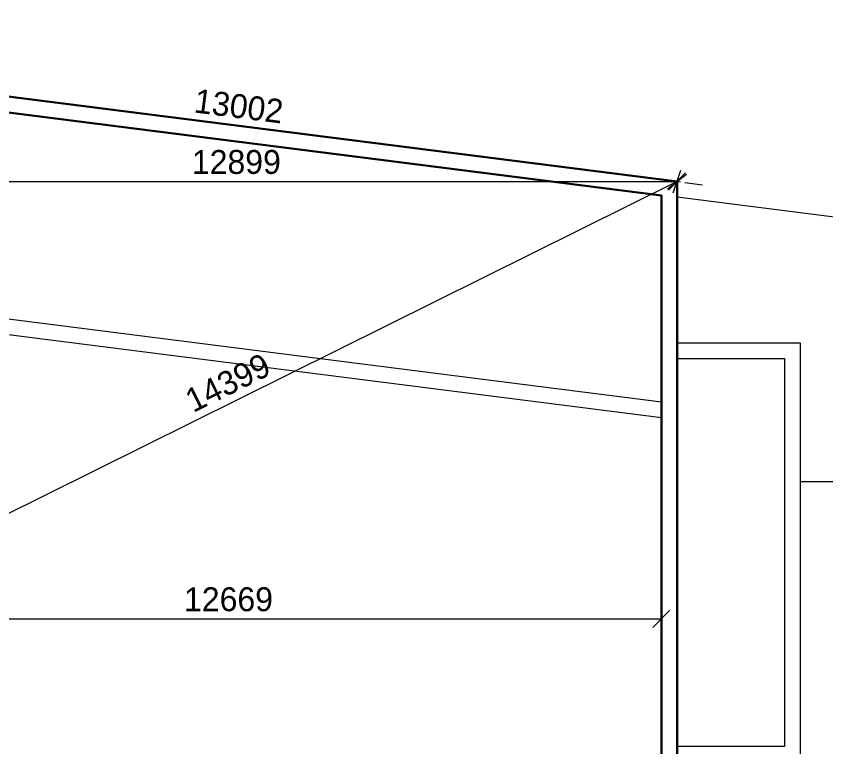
# Model space of a CAD drawing. Header units: metres. Extents: x 5205117 to 5948571, y 646915 to 1143748.
# Drawn here: x 5328175 to 5340023, y 1082507 to 1093201 of the extents above; entities that cross this region are included whole.
import ezdxf

# ---------------------------------------------------------------- set-up
doc = ezdxf.new("R2010")
doc.units = ezdxf.units.M
doc.header["$MEASUREMENT"] = 0
doc.header["$PDMODE"] = 35
doc.header["$PDSIZE"] = 10
for name, pattern in [('CENTER', [2, 1.25, -0.25, 0.25, -0.25]), ('DASHED', [0.75, 0.5, -0.25]), ('DOT2', [0.125, 0, -0.125])]:
    doc.linetypes.add(name, pattern=pattern)
doc.layers.get('0').update_dxf_attribs({"color": 1, "linetype": 'DASHED', "lineweight": 30})
for name, color, linetype, lineweight in [('A-Center line', 1, 'CENTER', 9), ('A-Elevation 2', 163, 'Continuous', 9), ('A-Elevation 3', 251, 'Continuous', 5), ('plot 5', 7, 'Continuous', 30), ('road', 7, 'Continuous', 9), ('road ht', 8, 'Continuous', 5)]:
    doc.layers.add(name, color=color, linetype=linetype, lineweight=lineweight)
doc.styles.get("Standard").update_dxf_attribs({"font": 'GOTHIC.TTF'})
doc.dimstyles.get("Standard").update_dxf_attribs({"dimtxt": 2, "dimasz": 1, "dimexe": 0, "dimexo": 0, "dimgap": 0.1, "dimtad": 1, "dimdsep": 46, "dimtxsty": 'Standard', "dimblk": 'OBLIQUE', "dimcen": 0.1, "dimclrd": 256, "dimclre": 256, "dimclrt": 256, "dimadec": 0, "dimazin": 0, "dimtfac": 1, "dimtofl": 0, "dimtmove": 1, "dimatfit": 2, "dimldrblk": 'OPEN90', "dimfxl": 1, "dimtolj": 1, "dimtzin": 0, "dimlwd": -1, "dimlwe": -1, "dimarcsym": 0})

# ---------------------------------------------------------------- blocks, each defined once
blk = doc.blocks.new('_Oblique')
at = {"color": 0, "linetype": 'ByBlock', "lineweight": -2}
blk.add_line((-0.5, -0.5), (0.5, 0.5), dxfattribs=at)
blk = doc.blocks.new('*D417')
at = {"layer": 'Defpoints', "color": 0, "ltscale": 5, "transparency": 16777216}
for p in [(5324948.314533547, 1084369.862872662), (5337616.874224976, 1084380.437128157), (5337616.874224976, 1084369.862872681)]:
    blk.add_point(p, dxfattribs=at)
at = {"layer": 'road ht', "linetype": 'DOT2', "ltscale": 5, "transparency": 16777216}
for p, q in [((5324948.314533547, 1084369.862872662), (5324948.314533547, 1084380.437128157)), ((5337616.874224976, 1084369.862872681), (5337616.874224976, 1084380.437128157))]:
    blk.add_line(p, q, dxfattribs=at)
at = {"layer": 'road ht', "color": 1, "ltscale": 5, "transparency": 16777216}
blk.add_line((5324948.314533547, 1084380.437128157), (5337616.874224976, 1084380.437128157), dxfattribs=at)
at = {"layer": 'road ht', "color": 1, "ltscale": 5, "transparency": 16777216, "xscale": 250, "yscale": 250, "zscale": 250, "rotation": 180}
blk.add_blockref('_Oblique', (5324948.314533547, 1084380.437128157), dxfattribs=at)
at = {"layer": 'road ht', "color": 1, "ltscale": 5, "transparency": 16777216, "xscale": 250, "yscale": 250, "zscale": 250}
blk.add_blockref('_Oblique', (5337616.874224976, 1084380.437128157), dxfattribs=at)
at = {"layer": 'road ht', "color": 1, "ltscale": 5, "transparency": 16777216, "insert": (5331282.594379261, 1084664.240663167), "char_height": 350, "attachment_point": 5}
blk.add_mtext('\\A1;12669', dxfattribs=at)
blk = doc.blocks.new('_Open90')
at = {"color": 0, "linetype": 'ByBlock', "lineweight": -2}
for p, q in [((-0.5, 0.5), (0, 0)), ((0, 0), (-1, 0)), ((0, 0), (-0.5, -0.5))]:
    blk.add_line(p, q, dxfattribs=at)
blk = doc.blocks.new('*D418')
at = {"layer": 'Defpoints', "color": 0, "ltscale": 5, "transparency": 16777216}
for p in [(5337846.874224975, 1090780.973728006), (5324948.314533545, 1084380.437128157), (5324948.314533545, 1084380.437128157)]:
    blk.add_point(p, dxfattribs=at)
at = {"layer": 'road ht', "color": 1, "ltscale": 5, "transparency": 16777216}
blk.add_line((5337846.874224974, 1090780.973728007), (5324948.314533545, 1084380.437128157), dxfattribs=at)
at = {"layer": 'road ht', "color": 1, "ltscale": 5, "transparency": 16777216, "xscale": 250, "yscale": 250, "zscale": 250}
for p, rotation in [((5337846.874224974, 1090780.973728007), 26.39157434166518), ((5324948.314533545, 1084380.437128157), 206.3915743416652)]:
    blk.add_blockref('_Oblique', p, dxfattribs=dict(at, rotation=rotation))
at = {"layer": 'road ht', "color": 1, "ltscale": 5, "transparency": 16777216, "insert": (5331271.442727391, 1087834.930146028), "char_height": 350, "attachment_point": 5, "rotation": 26.391574341665155}
blk.add_mtext('\\A1;14399', dxfattribs=at)
blk = doc.blocks.new('*D419')
at = {"layer": 'Defpoints', "color": 0, "ltscale": 5, "transparency": 16777216}
for p in [(5324948.314533547, 1090780.973728006), (5337846.874224976, 1090780.973728026), (5337846.874224976, 1090780.973728026)]:
    blk.add_point(p, dxfattribs=at)
at = {"layer": 'road ht', "color": 1, "ltscale": 5, "transparency": 16777216}
blk.add_line((5324948.314533547, 1090780.973728026), (5337846.874224976, 1090780.973728026), dxfattribs=at)
at = {"layer": 'road ht', "color": 1, "ltscale": 5, "transparency": 16777216, "xscale": 250, "yscale": 250, "zscale": 250, "rotation": 180}
blk.add_blockref('_Oblique', (5324948.314533547, 1090780.973728026), dxfattribs=at)
at = {"layer": 'road ht', "color": 1, "ltscale": 5, "transparency": 16777216, "xscale": 250, "yscale": 250, "zscale": 250}
blk.add_blockref('_Oblique', (5337846.874224976, 1090780.973728026), dxfattribs=at)
at = {"layer": 'road ht', "color": 1, "ltscale": 5, "transparency": 16777216, "insert": (5331397.594379261, 1091064.777263036), "char_height": 350, "attachment_point": 5}
blk.add_mtext('\\A1;12899', dxfattribs=at)
blk = doc.blocks.new('*D421')
at = {"layer": 'Defpoints', "color": 0, "ltscale": 5, "transparency": 16777216}
for p in [(5324948.314533551, 1092421.050193112), (5337846.874224938, 1090780.973727989), (5337846.874224938, 1090780.973727992)]:
    blk.add_point(p, dxfattribs=at)
at = {"layer": 'road ht', "color": 1, "ltscale": 5, "transparency": 16777216}
blk.add_line((5324948.314533552, 1092421.050193115), (5337846.874224938, 1090780.973727992), dxfattribs=at)
at = {"layer": 'road ht', "color": 1, "ltscale": 5, "transparency": 16777216, "xscale": 250, "yscale": 250, "zscale": 250}
for p, rotation in [((5324948.314533552, 1092421.050193115), 172.7536176242428), ((5337846.874224938, 1090780.973727992), 352.7536176242428)]:
    blk.add_blockref('_Oblique', p, dxfattribs=dict(at, rotation=rotation))
at = {"layer": 'road ht', "color": 1, "ltscale": 5, "transparency": 16777216, "insert": (5331433.392316794, 1091882.548732843), "char_height": 350, "attachment_point": 5, "rotation": 352.75361762424285}
blk.add_mtext('\\A1;13002', dxfattribs=at)

msp = doc.modelspace()

# ---------------------------------------------------------------- linework, layer by layer
at = {"layer": 'A-Center line', "ltscale": 250}
msp.add_line((5289846.591477924, 1096884.301226206), (5338219.630648269, 1090733.577037838), dxfattribs=at)
at = {"layer": 'A-Elevation 2', "ltscale": 5, "flags": 128}
for points in [[(5337846.874224972, 1088420.096689682), (5339646.874224974, 1088420.096689682), (5339646.874224976, 1082279.574887818), (5337846.874224976, 1082279.574887818)], [(5337846.874224972, 1088190.096689682), (5339416.874224974, 1088190.096689682), (5339416.874224976, 1082509.574887818), (5337846.874224976, 1082509.574887818)]]:
    msp.add_lwpolyline(points, dxfattribs=at)
at = {"layer": 'A-Elevation 3', "ltscale": 5, "flags": 128}
msp.add_lwpolyline([(5339646.874224974, 1086390.096689685), (5341446.874225028, 1086390.096689684)], dxfattribs=at)
at = {"layer": 'plot 5'}
msp.add_lwpolyline([(5296603.692230538, 1096025.122978275), (5337846.874224976, 1090780.973728006), (5337846.874224989, 1082279.574887818), (5337616.874224976, 1082279.574887818), (5337616.874224976, 1090578.366846388), (5296574.680874184, 1095796.960007494)], dxfattribs=at)
at = {"layer": 'road', "ltscale": 0.5}
msp.add_line((5391448.544538901, 1083736.512829565), (5337846.874224976, 1090552.067439945), dxfattribs=at)
at = {"layer": 'road ht', "transparency": 33554559}
for points in [[(5296196.271870926, 1092820.921260183), (5337616.874224976, 1087554.212672537)], [(5337616.874224976, 1087322.360852545), (5296167.260514572, 1092592.758289402)]]:
    msp.add_lwpolyline(points, dxfattribs=at)

# ---------------------------------------------------------------- dimensions: what is measured, and where the dimension line sits
at = {"layer": 'road ht', "color": 12, "ltscale": 5}
for p1, p2, distance, picture, middle in [((5324948.314533551, 1092421.050193112), (5337846.874224938, 1090780.973727989), 3.002600225421522e-09, '*D421', (5331433.392316794, 1091882.548732843)), ((5337846.874224975, 1090780.973728006), (5324948.314533547, 1084380.437128157), -8.278827915967228e-10, '*D418', (5331271.442727391, 1087834.930146028))]:
    dim = msp.add_aligned_dim(p1=p1, p2=p2, distance=distance, dimstyle='Standard', override={"dimtxt": 350, "dimasz": 250, "dimgap": 100, "dimdec": 0, "dimclrd": 1, "dimclrt": 1, "dimtdec": 0, "dimfxl": 0.1}, dxfattribs=at)
    dim.commit()
    dim.dimension.update_dxf_attribs({"geometry": picture, "text_midpoint": middle})
for base, p1, p2, picture, middle in [((5337846.874224976, 1090780.973728026), (5324948.314533547, 1090780.973728006), (5337846.874224976, 1090780.973728026), '*D419', (5331397.594379261, 1091064.777263036)), ((5337616.874224976, 1084380.437128157), (5324948.314533547, 1084369.862872662), (5337616.874224976, 1084369.862872681), '*D417', (5331282.594379261, 1084664.240663167))]:
    dim = msp.add_linear_dim(base=base, p1=p1, p2=p2, dimstyle='Standard', override={"dimtxt": 350, "dimasz": 250, "dimgap": 100, "dimdec": 0, "dimclrd": 1, "dimclrt": 1, "dimtdec": 0, "dimfxl": 0.1}, dxfattribs=at)
    dim.commit()
    dim.dimension.update_dxf_attribs({"geometry": picture, "text_midpoint": middle})

doc.saveas('drawing.dxf')
